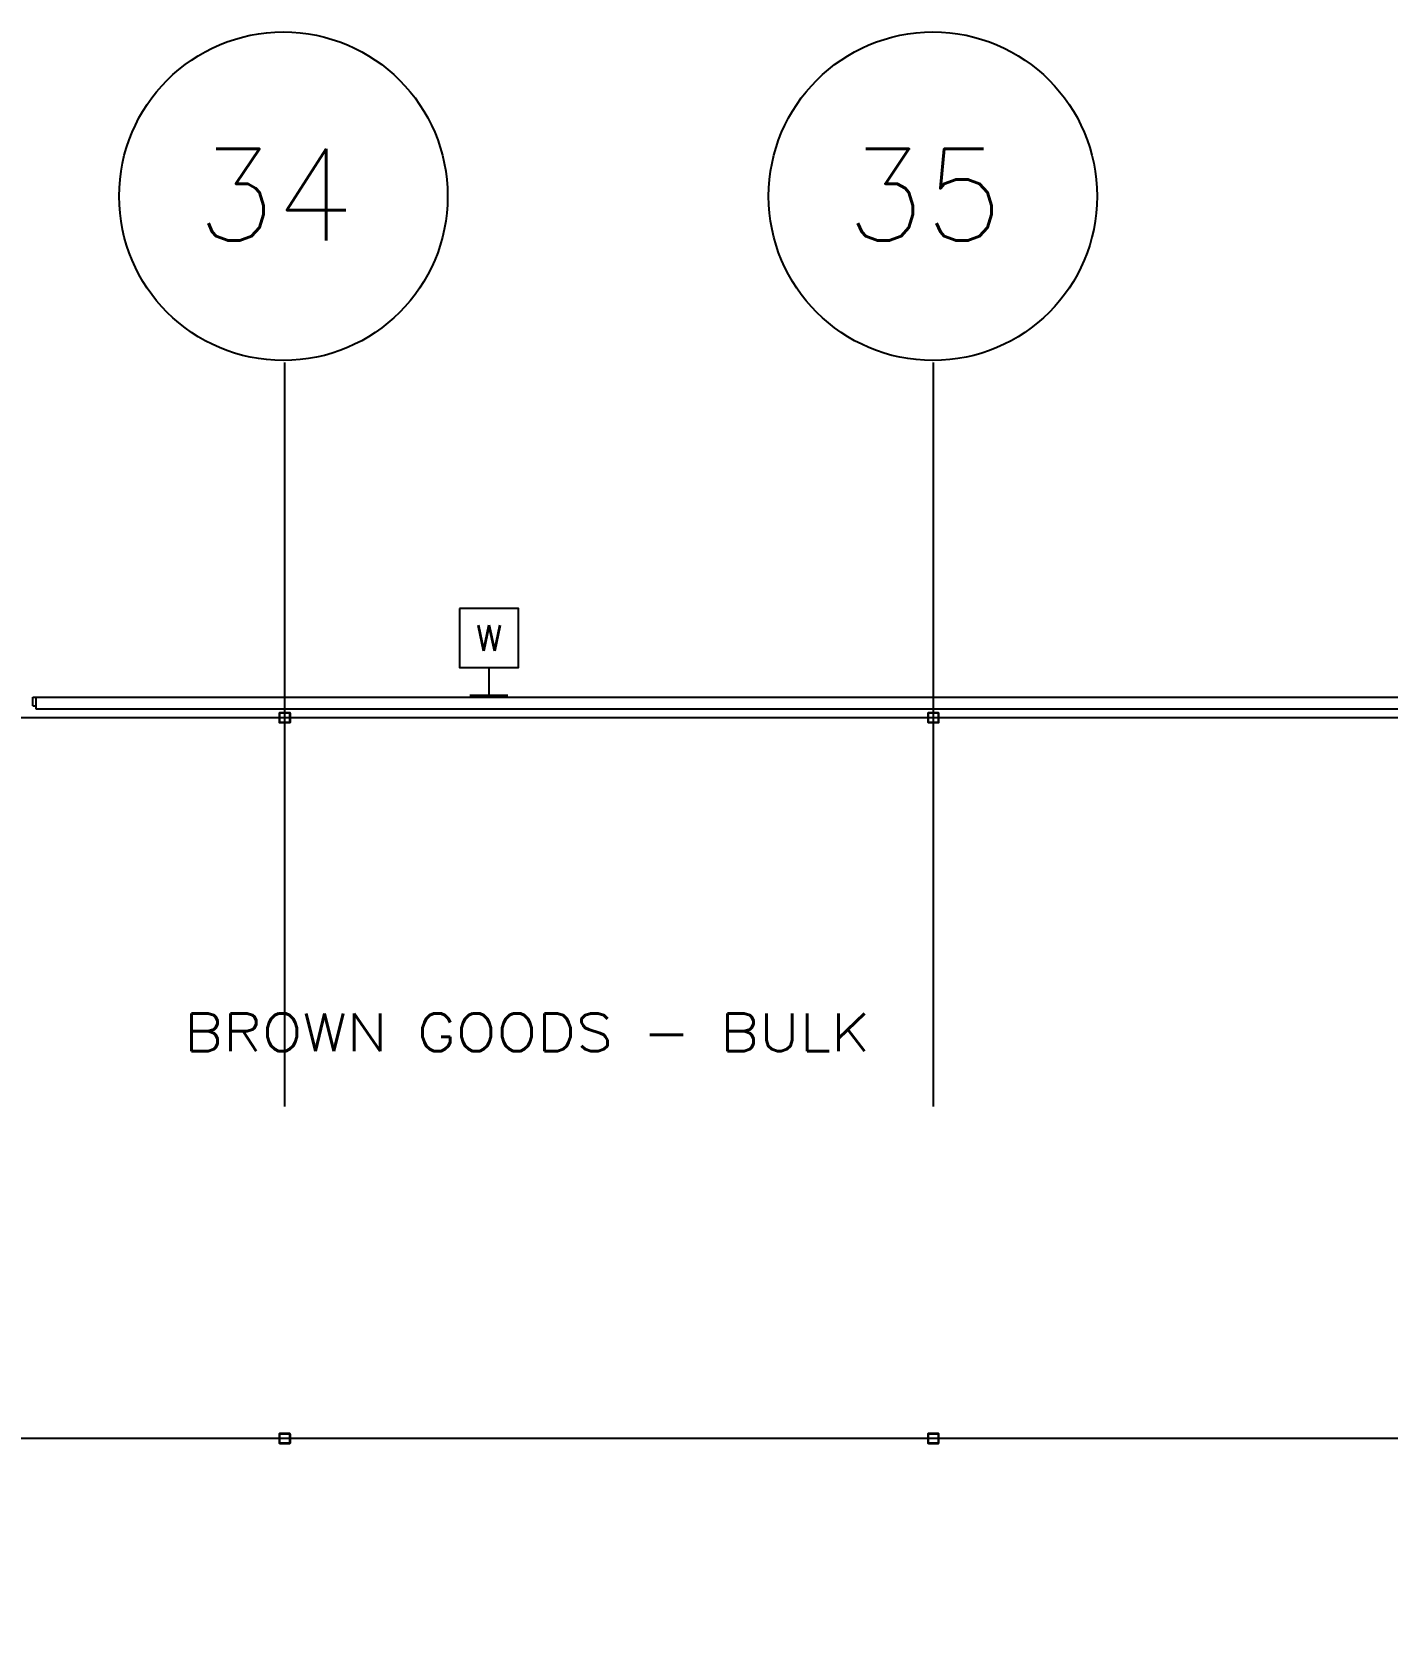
# Model space of a CAD drawing. Header units: millimetres. Extents: x 626570 to 643256, y 6233 to 11343.
# Drawn here: x 641184 to 642086, y 10278 to 11343 of the extents above; entities that cross this region are included whole.
import ezdxf
from ezdxf.enums import TextEntityAlignment as Align

# ---------------------------------------------------------------- set-up
doc = ezdxf.new("R2010")
doc.units = ezdxf.units.MM
doc.header["$LTSCALE"] = 4000
doc.header["$MEASUREMENT"] = 0
doc.linetypes.add('DASHDOT', pattern=[1, 0.5, -0.25, 0, -0.25])
doc.layers.get('0').update_dxf_attribs({"linetype": 'CONTINUOUS'})
for name, color, linetype in [('2012-201_DOOR', 4, 'CONTINUOUS'), ('2012-201_WALL-FLEXWALL', 7, 'CONTINUOUS'), ('LTG', 6, 'CONTINUOUS'), ('MASTERFOUNDATION_1', 4, 'DASHDOT'), ('MASTERFOUNDATION_2', 7, 'CONTINUOUS'), ('MASTERFOUNDATION_25', 7, 'CONTINUOUS'), ('TEXT-RED', 4, 'CONTINUOUS')]:
    doc.layers.add(name, color=color, linetype=linetype)
doc.styles.add('F0', font='romans.shx', dxfattribs={"height": 0.2})
doc.styles.add('ROMANS', font='ROMANS')
doc.styles.get("Standard").update_dxf_attribs({"font": 'simplex.shx'})

# ---------------------------------------------------------------- blocks, each defined once
blk = doc.blocks.new('WUP')
for p, q in [((0, 465), (0, 0)), ((-322, 0), (322, 0))]:
    blk.add_line(p, q)
blk.add_lwpolyline([(-500, 1465), (-500, 465), (500, 465), (500, 1465)], close=True)
blk.add_text('W', height=430).set_placement((0, 965), align=Align.MIDDLE)

msp = doc.modelspace()

# ---------------------------------------------------------------- linework, layer by layer
at = {"layer": '2012-201_DOOR', "linetype": 'Continuous'}
for p, q in [((641184.1, 10894.5), (641184.1, 10900.4)), ((641184.1, 10900.4), (641186.1, 10900.4)), ((641184.1, 10894.5), (641186.1, 10894.5))]:
    msp.add_line(p, q, dxfattribs=at)
at = {"layer": '2012-201_WALL-FLEXWALL', "linetype": 'Continuous'}
for p, q in [((641186.1, 10900.4), (642386.5, 10900.4)), ((641186.1, 10900.4), (641186.1, 10892.5)), ((641186.1, 10892.5), (642383.3, 10892.5))]:
    msp.add_line(p, q, dxfattribs=at)
at = {"layer": 'MASTERFOUNDATION_1', "linetype": 'DASHDOT'}
for p, q in [((641352, 6627.5), (641352, 11123.2)), ((641784, 6627.5), (641784, 11123.2)), ((643023.9, 10886.6), (626796.6, 10886.6)), ((643023.9, 10406.6), (626796.6, 10406.6))]:
    msp.add_line(p, q, dxfattribs=at)
at = {"layer": 'MASTERFOUNDATION_2', "linetype": 'Continuous'}
for centre in [(641351.1, 11233.9), (641783.7, 11233.9)]:
    msp.add_circle(centre, 109.4, dxfattribs=at)
at = {"layer": 'MASTERFOUNDATION_25', "linetype": 'Continuous', "flags": 128}
for points in [[(641349.1, 10890.1), (641354.9, 10890.1), (641354.9, 10890.1), (641354.9, 10890.1), (641355, 10890.1), (641355, 10890.1), (641355, 10890.1), (641355, 10890.1), (641355, 10890.1), (641355.1, 10890.1), (641355.1, 10890.1), (641355.1, 10890.1), (641355.1, 10890.1), (641355.1, 10890.1), (641355.2, 10890), (641355.2, 10890), (641355.2, 10890), (641355.2, 10890), (641355.2, 10890), (641355.3, 10890), (641355.3, 10890), (641355.3, 10890), (641355.3, 10889.9), (641355.3, 10889.9), (641355.3, 10889.9), (641355.4, 10889.9), (641355.4, 10889.9), (641355.4, 10889.9), (641355.4, 10889.9), (641355.4, 10889.8), (641355.4, 10889.8), (641355.4, 10889.8), (641355.4, 10889.8), (641355.4, 10889.8), (641355.5, 10889.7), (641355.5, 10889.7), (641355.5, 10889.7), (641355.5, 10889.7), (641355.5, 10889.7), (641355.5, 10889.6), (641355.5, 10889.6), (641355.5, 10889.6), (641355.5, 10889.6), (641355.5, 10889.6), (641355.5, 10889.5), (641355.5, 10889.5), (641355.5, 10889.5), (641355.5, 10883.7), (641355.5, 10883.7), (641355.5, 10883.7), (641355.5, 10883.7), (641355.5, 10883.6), (641355.5, 10883.6), (641355.5, 10883.6), (641355.5, 10883.6), (641355.5, 10883.6), (641355.5, 10883.5), (641355.5, 10883.5), (641355.5, 10883.5), (641355.5, 10883.5), (641355.4, 10883.5), (641355.4, 10883.4), (641355.4, 10883.4), (641355.4, 10883.4), (641355.4, 10883.4), (641355.4, 10883.4), (641355.4, 10883.3), (641355.4, 10883.3), (641355.4, 10883.3), (641355.3, 10883.3), (641355.3, 10883.3), (641355.3, 10883.3), (641355.3, 10883.3), (641355.3, 10883.2), (641355.3, 10883.2), (641355.2, 10883.2), (641355.2, 10883.2), (641355.2, 10883.2), (641355.2, 10883.2), (641355.2, 10883.2), (641355.1, 10883.2), (641355.1, 10883.2), (641355.1, 10883.1), (641355.1, 10883.1), (641355.1, 10883.1), (641355, 10883.1), (641355, 10883.1), (641355, 10883.1), (641355, 10883.1), (641355, 10883.1), (641354.9, 10883.1), (641354.9, 10883.1), (641354.9, 10883.1), (641349.1, 10883.1), (641349.1, 10883.1), (641349.1, 10883.1), (641349.1, 10883.1), (641349, 10883.1), (641349, 10883.1), (641349, 10883.1), (641349, 10883.1), (641349, 10883.1), (641348.9, 10883.1), (641348.9, 10883.1), (641348.9, 10883.2), (641348.9, 10883.2), (641348.9, 10883.2), (641348.8, 10883.2), (641348.8, 10883.2), (641348.8, 10883.2), (641348.8, 10883.2), (641348.8, 10883.2), (641348.8, 10883.2), (641348.7, 10883.3), (641348.7, 10883.3), (641348.7, 10883.3), (641348.7, 10883.3), (641348.7, 10883.3), (641348.7, 10883.3), (641348.6, 10883.3), (641348.6, 10883.4), (641348.6, 10883.4), (641348.6, 10883.4), (641348.6, 10883.4), (641348.6, 10883.4), (641348.6, 10883.5), (641348.6, 10883.5), (641348.6, 10883.5), (641348.6, 10883.5), (641348.5, 10883.5), (641348.5, 10883.6), (641348.5, 10883.6), (641348.5, 10883.6), (641348.5, 10883.6), (641348.5, 10883.6), (641348.5, 10883.7), (641348.5, 10883.7), (641348.5, 10883.7), (641348.5, 10883.7), (641348.5, 10889.5), (641348.5, 10889.5), (641348.5, 10889.5), (641348.5, 10889.6), (641348.5, 10889.6), (641348.5, 10889.6), (641348.5, 10889.6), (641348.5, 10889.6), (641348.5, 10889.7), (641348.5, 10889.7), (641348.6, 10889.7), (641348.6, 10889.7), (641348.6, 10889.7), (641348.6, 10889.8), (641348.6, 10889.8), (641348.6, 10889.8), (641348.6, 10889.8), (641348.6, 10889.8), (641348.6, 10889.9), (641348.6, 10889.9), (641348.7, 10889.9), (641348.7, 10889.9), (641348.7, 10889.9), (641348.7, 10889.9), (641348.7, 10889.9), (641348.7, 10890), (641348.8, 10890), (641348.8, 10890), (641348.8, 10890), (641348.8, 10890), (641348.8, 10890), (641348.8, 10890), (641348.9, 10890), (641348.9, 10890.1), (641348.9, 10890.1), (641348.9, 10890.1), (641348.9, 10890.1), (641349, 10890.1), (641349, 10890.1), (641349, 10890.1), (641349, 10890.1), (641349, 10890.1), (641349.1, 10890.1), (641349.1, 10890.1), (641349.1, 10890.1), (641349.1, 10890.1)], [(641349.1, 10889.8), (641354.9, 10889.8), (641354.9, 10889.8), (641354.9, 10889.8), (641354.9, 10889.8), (641354.9, 10889.8), (641354.9, 10889.8), (641355, 10889.8), (641355, 10889.8), (641355, 10889.8), (641355, 10889.8), (641355, 10889.8), (641355, 10889.8), (641355, 10889.8), (641355, 10889.8), (641355, 10889.8), (641355, 10889.8), (641355.1, 10889.7), (641355.1, 10889.7), (641355.1, 10889.7), (641355.1, 10889.7), (641355.1, 10889.7), (641355.1, 10889.7), (641355.1, 10889.7), (641355.1, 10889.7), (641355.1, 10889.7), (641355.1, 10889.7), (641355.1, 10889.7), (641355.1, 10889.7), (641355.1, 10889.7), (641355.2, 10889.7), (641355.2, 10889.6), (641355.2, 10889.6), (641355.2, 10889.6), (641355.2, 10889.6), (641355.2, 10889.6), (641355.2, 10889.6), (641355.2, 10889.6), (641355.2, 10889.6), (641355.2, 10889.6), (641355.2, 10889.6), (641355.2, 10889.5), (641355.2, 10889.5), (641355.2, 10889.5), (641355.2, 10889.5), (641355.2, 10889.5), (641355.2, 10889.5), (641355.2, 10883.7), (641355.2, 10883.7), (641355.2, 10883.7), (641355.2, 10883.7), (641355.2, 10883.7), (641355.2, 10883.7), (641355.2, 10883.7), (641355.2, 10883.7), (641355.2, 10883.6), (641355.2, 10883.6), (641355.2, 10883.6), (641355.2, 10883.6), (641355.2, 10883.6), (641355.2, 10883.6), (641355.2, 10883.6), (641355.2, 10883.6), (641355.2, 10883.6), (641355.1, 10883.6), (641355.1, 10883.5), (641355.1, 10883.5), (641355.1, 10883.5), (641355.1, 10883.5), (641355.1, 10883.5), (641355.1, 10883.5), (641355.1, 10883.5), (641355.1, 10883.5), (641355.1, 10883.5), (641355.1, 10883.5), (641355.1, 10883.5), (641355.1, 10883.5), (641355, 10883.5), (641355, 10883.5), (641355, 10883.5), (641355, 10883.4), (641355, 10883.4), (641355, 10883.4), (641355, 10883.4), (641355, 10883.4), (641355, 10883.4), (641355, 10883.4), (641354.9, 10883.4), (641354.9, 10883.4), (641354.9, 10883.4), (641354.9, 10883.4), (641354.9, 10883.4), (641354.9, 10883.4), (641349.1, 10883.4), (641349.1, 10883.4), (641349.1, 10883.4), (641349.1, 10883.4), (641349.1, 10883.4), (641349.1, 10883.4), (641349.1, 10883.4), (641349.1, 10883.4), (641349, 10883.4), (641349, 10883.4), (641349, 10883.4), (641349, 10883.4), (641349, 10883.4), (641349, 10883.5), (641349, 10883.5), (641349, 10883.5), (641349, 10883.5), (641349, 10883.5), (641349, 10883.5), (641348.9, 10883.5), (641348.9, 10883.5), (641348.9, 10883.5), (641348.9, 10883.5), (641348.9, 10883.5), (641348.9, 10883.5), (641348.9, 10883.5), (641348.9, 10883.5), (641348.9, 10883.5), (641348.9, 10883.6), (641348.9, 10883.6), (641348.9, 10883.6), (641348.9, 10883.6), (641348.9, 10883.6), (641348.9, 10883.6), (641348.8, 10883.6), (641348.8, 10883.6), (641348.8, 10883.6), (641348.8, 10883.6), (641348.8, 10883.7), (641348.8, 10883.7), (641348.8, 10883.7), (641348.8, 10883.7), (641348.8, 10883.7), (641348.8, 10883.7), (641348.8, 10883.7), (641348.8, 10883.7), (641348.8, 10889.5), (641348.8, 10889.5), (641348.8, 10889.5), (641348.8, 10889.5), (641348.8, 10889.5), (641348.8, 10889.5), (641348.8, 10889.6), (641348.8, 10889.6), (641348.8, 10889.6), (641348.8, 10889.6), (641348.8, 10889.6), (641348.8, 10889.6), (641348.9, 10889.6), (641348.9, 10889.6), (641348.9, 10889.6), (641348.9, 10889.6), (641348.9, 10889.7), (641348.9, 10889.7), (641348.9, 10889.7), (641348.9, 10889.7), (641348.9, 10889.7), (641348.9, 10889.7), (641348.9, 10889.7), (641348.9, 10889.7), (641348.9, 10889.7), (641348.9, 10889.7), (641348.9, 10889.7), (641349, 10889.7), (641349, 10889.7), (641349, 10889.7), (641349, 10889.8), (641349, 10889.8), (641349, 10889.8), (641349, 10889.8), (641349, 10889.8), (641349, 10889.8), (641349, 10889.8), (641349, 10889.8), (641349.1, 10889.8), (641349.1, 10889.8), (641349.1, 10889.8), (641349.1, 10889.8), (641349.1, 10889.8), (641349.1, 10889.8), (641349.1, 10889.8), (641349.1, 10889.8)], [(641781.1, 10890.1), (641786.9, 10890.1), (641786.9, 10890.1), (641786.9, 10890.1), (641787, 10890.1), (641787, 10890.1), (641787, 10890.1), (641787, 10890.1), (641787, 10890.1), (641787.1, 10890.1), (641787.1, 10890.1), (641787.1, 10890.1), (641787.1, 10890.1), (641787.2, 10890.1), (641787.2, 10890), (641787.2, 10890), (641787.2, 10890), (641787.2, 10890), (641787.2, 10890), (641787.3, 10890), (641787.3, 10890), (641787.3, 10890), (641787.3, 10889.9), (641787.3, 10889.9), (641787.3, 10889.9), (641787.4, 10889.9), (641787.4, 10889.9), (641787.4, 10889.9), (641787.4, 10889.9), (641787.4, 10889.8), (641787.4, 10889.8), (641787.4, 10889.8), (641787.4, 10889.8), (641787.5, 10889.8), (641787.5, 10889.7), (641787.5, 10889.7), (641787.5, 10889.7), (641787.5, 10889.7), (641787.5, 10889.7), (641787.5, 10889.6), (641787.5, 10889.6), (641787.5, 10889.6), (641787.5, 10889.6), (641787.5, 10889.6), (641787.5, 10889.5), (641787.5, 10889.5), (641787.5, 10889.5), (641787.5, 10883.7), (641787.5, 10883.7), (641787.5, 10883.7), (641787.5, 10883.7), (641787.5, 10883.6), (641787.5, 10883.6), (641787.5, 10883.6), (641787.5, 10883.6), (641787.5, 10883.6), (641787.5, 10883.5), (641787.5, 10883.5), (641787.5, 10883.5), (641787.5, 10883.5), (641787.5, 10883.5), (641787.4, 10883.4), (641787.4, 10883.4), (641787.4, 10883.4), (641787.4, 10883.4), (641787.4, 10883.4), (641787.4, 10883.3), (641787.4, 10883.3), (641787.4, 10883.3), (641787.3, 10883.3), (641787.3, 10883.3), (641787.3, 10883.3), (641787.3, 10883.3), (641787.3, 10883.2), (641787.3, 10883.2), (641787.2, 10883.2), (641787.2, 10883.2), (641787.2, 10883.2), (641787.2, 10883.2), (641787.2, 10883.2), (641787.2, 10883.2), (641787.1, 10883.2), (641787.1, 10883.1), (641787.1, 10883.1), (641787.1, 10883.1), (641787, 10883.1), (641787, 10883.1), (641787, 10883.1), (641787, 10883.1), (641787, 10883.1), (641786.9, 10883.1), (641786.9, 10883.1), (641786.9, 10883.1), (641781.1, 10883.1), (641781.1, 10883.1), (641781.1, 10883.1), (641781.1, 10883.1), (641781.1, 10883.1), (641781, 10883.1), (641781, 10883.1), (641781, 10883.1), (641781, 10883.1), (641781, 10883.1), (641780.9, 10883.1), (641780.9, 10883.2), (641780.9, 10883.2), (641780.9, 10883.2), (641780.9, 10883.2), (641780.8, 10883.2), (641780.8, 10883.2), (641780.8, 10883.2), (641780.8, 10883.2), (641780.8, 10883.2), (641780.7, 10883.3), (641780.7, 10883.3), (641780.7, 10883.3), (641780.7, 10883.3), (641780.7, 10883.3), (641780.7, 10883.3), (641780.7, 10883.3), (641780.6, 10883.4), (641780.6, 10883.4), (641780.6, 10883.4), (641780.6, 10883.4), (641780.6, 10883.4), (641780.6, 10883.5), (641780.6, 10883.5), (641780.6, 10883.5), (641780.6, 10883.5), (641780.5, 10883.5), (641780.5, 10883.6), (641780.5, 10883.6), (641780.5, 10883.6), (641780.5, 10883.6), (641780.5, 10883.6), (641780.5, 10883.7), (641780.5, 10883.7), (641780.5, 10883.7), (641780.5, 10883.7), (641780.5, 10889.5), (641780.5, 10889.5), (641780.5, 10889.5), (641780.5, 10889.6), (641780.5, 10889.6), (641780.5, 10889.6), (641780.5, 10889.6), (641780.5, 10889.6), (641780.5, 10889.7), (641780.5, 10889.7), (641780.6, 10889.7), (641780.6, 10889.7), (641780.6, 10889.7), (641780.6, 10889.8), (641780.6, 10889.8), (641780.6, 10889.8), (641780.6, 10889.8), (641780.6, 10889.8), (641780.6, 10889.9), (641780.7, 10889.9), (641780.7, 10889.9), (641780.7, 10889.9), (641780.7, 10889.9), (641780.7, 10889.9), (641780.7, 10889.9), (641780.7, 10890), (641780.8, 10890), (641780.8, 10890), (641780.8, 10890), (641780.8, 10890), (641780.8, 10890), (641780.9, 10890), (641780.9, 10890), (641780.9, 10890.1), (641780.9, 10890.1), (641780.9, 10890.1), (641781, 10890.1), (641781, 10890.1), (641781, 10890.1), (641781, 10890.1), (641781, 10890.1), (641781.1, 10890.1), (641781.1, 10890.1), (641781.1, 10890.1), (641781.1, 10890.1), (641781.1, 10890.1)], [(641781.1, 10889.8), (641786.9, 10889.8), (641786.9, 10889.8), (641786.9, 10889.8), (641786.9, 10889.8), (641786.9, 10889.8), (641787, 10889.8), (641787, 10889.8), (641787, 10889.8), (641787, 10889.8), (641787, 10889.8), (641787, 10889.8), (641787, 10889.8), (641787, 10889.8), (641787, 10889.8), (641787, 10889.8), (641787.1, 10889.8), (641787.1, 10889.7), (641787.1, 10889.7), (641787.1, 10889.7), (641787.1, 10889.7), (641787.1, 10889.7), (641787.1, 10889.7), (641787.1, 10889.7), (641787.1, 10889.7), (641787.1, 10889.7), (641787.1, 10889.7), (641787.1, 10889.7), (641787.1, 10889.7), (641787.2, 10889.7), (641787.2, 10889.7), (641787.2, 10889.6), (641787.2, 10889.6), (641787.2, 10889.6), (641787.2, 10889.6), (641787.2, 10889.6), (641787.2, 10889.6), (641787.2, 10889.6), (641787.2, 10889.6), (641787.2, 10889.6), (641787.2, 10889.6), (641787.2, 10889.5), (641787.2, 10889.5), (641787.2, 10889.5), (641787.2, 10889.5), (641787.2, 10889.5), (641787.2, 10889.5), (641787.2, 10883.7), (641787.2, 10883.7), (641787.2, 10883.7), (641787.2, 10883.7), (641787.2, 10883.7), (641787.2, 10883.7), (641787.2, 10883.7), (641787.2, 10883.7), (641787.2, 10883.6), (641787.2, 10883.6), (641787.2, 10883.6), (641787.2, 10883.6), (641787.2, 10883.6), (641787.2, 10883.6), (641787.2, 10883.6), (641787.2, 10883.6), (641787.2, 10883.6), (641787.2, 10883.6), (641787.1, 10883.5), (641787.1, 10883.5), (641787.1, 10883.5), (641787.1, 10883.5), (641787.1, 10883.5), (641787.1, 10883.5), (641787.1, 10883.5), (641787.1, 10883.5), (641787.1, 10883.5), (641787.1, 10883.5), (641787.1, 10883.5), (641787.1, 10883.5), (641787.1, 10883.5), (641787, 10883.5), (641787, 10883.5), (641787, 10883.4), (641787, 10883.4), (641787, 10883.4), (641787, 10883.4), (641787, 10883.4), (641787, 10883.4), (641787, 10883.4), (641787, 10883.4), (641786.9, 10883.4), (641786.9, 10883.4), (641786.9, 10883.4), (641786.9, 10883.4), (641786.9, 10883.4), (641781.1, 10883.4), (641781.1, 10883.4), (641781.1, 10883.4), (641781.1, 10883.4), (641781.1, 10883.4), (641781.1, 10883.4), (641781.1, 10883.4), (641781.1, 10883.4), (641781.1, 10883.4), (641781, 10883.4), (641781, 10883.4), (641781, 10883.4), (641781, 10883.4), (641781, 10883.5), (641781, 10883.5), (641781, 10883.5), (641781, 10883.5), (641781, 10883.5), (641781, 10883.5), (641781, 10883.5), (641780.9, 10883.5), (641780.9, 10883.5), (641780.9, 10883.5), (641780.9, 10883.5), (641780.9, 10883.5), (641780.9, 10883.5), (641780.9, 10883.5), (641780.9, 10883.5), (641780.9, 10883.6), (641780.9, 10883.6), (641780.9, 10883.6), (641780.9, 10883.6), (641780.9, 10883.6), (641780.9, 10883.6), (641780.9, 10883.6), (641780.9, 10883.6), (641780.8, 10883.6), (641780.8, 10883.6), (641780.8, 10883.7), (641780.8, 10883.7), (641780.8, 10883.7), (641780.8, 10883.7), (641780.8, 10883.7), (641780.8, 10883.7), (641780.8, 10883.7), (641780.8, 10883.7), (641780.8, 10889.5), (641780.8, 10889.5), (641780.8, 10889.5), (641780.8, 10889.5), (641780.8, 10889.5), (641780.8, 10889.5), (641780.8, 10889.6), (641780.8, 10889.6), (641780.8, 10889.6), (641780.8, 10889.6), (641780.9, 10889.6), (641780.9, 10889.6), (641780.9, 10889.6), (641780.9, 10889.6), (641780.9, 10889.6), (641780.9, 10889.6), (641780.9, 10889.7), (641780.9, 10889.7), (641780.9, 10889.7), (641780.9, 10889.7), (641780.9, 10889.7), (641780.9, 10889.7), (641780.9, 10889.7), (641780.9, 10889.7), (641780.9, 10889.7), (641780.9, 10889.7), (641781, 10889.7), (641781, 10889.7), (641781, 10889.7), (641781, 10889.7), (641781, 10889.8), (641781, 10889.8), (641781, 10889.8), (641781, 10889.8), (641781, 10889.8), (641781, 10889.8), (641781, 10889.8), (641781.1, 10889.8), (641781.1, 10889.8), (641781.1, 10889.8), (641781.1, 10889.8), (641781.1, 10889.8), (641781.1, 10889.8), (641781.1, 10889.8), (641781.1, 10889.8), (641781.1, 10889.8)], [(641349.1, 10410.1), (641354.8, 10410.1), (641354.9, 10410.1), (641354.9, 10410.1), (641354.9, 10410.1), (641354.9, 10410.1), (641355, 10410.1), (641355, 10410.1), (641355, 10410.1), (641355, 10410.1), (641355, 10410.1), (641355.1, 10410.1), (641355.1, 10410.1), (641355.1, 10410.1), (641355.1, 10410), (641355.1, 10410), (641355.2, 10410), (641355.2, 10410), (641355.2, 10410), (641355.2, 10410), (641355.2, 10410), (641355.2, 10410), (641355.3, 10409.9), (641355.3, 10409.9), (641355.3, 10409.9), (641355.3, 10409.9), (641355.3, 10409.9), (641355.3, 10409.9), (641355.4, 10409.9), (641355.4, 10409.8), (641355.4, 10409.8), (641355.4, 10409.8), (641355.4, 10409.8), (641355.4, 10409.8), (641355.4, 10409.7), (641355.4, 10409.7), (641355.4, 10409.7), (641355.4, 10409.7), (641355.4, 10409.7), (641355.5, 10409.6), (641355.5, 10409.6), (641355.5, 10409.6), (641355.5, 10409.6), (641355.5, 10409.6), (641355.5, 10409.5), (641355.5, 10409.5), (641355.5, 10409.5), (641355.5, 10403.7), (641355.5, 10403.7), (641355.5, 10403.7), (641355.5, 10403.7), (641355.5, 10403.6), (641355.5, 10403.6), (641355.5, 10403.6), (641355.5, 10403.6), (641355.4, 10403.6), (641355.4, 10403.5), (641355.4, 10403.5), (641355.4, 10403.5), (641355.4, 10403.5), (641355.4, 10403.5), (641355.4, 10403.4), (641355.4, 10403.4), (641355.4, 10403.4), (641355.4, 10403.4), (641355.4, 10403.4), (641355.3, 10403.3), (641355.3, 10403.3), (641355.3, 10403.3), (641355.3, 10403.3), (641355.3, 10403.3), (641355.3, 10403.3), (641355.2, 10403.3), (641355.2, 10403.2), (641355.2, 10403.2), (641355.2, 10403.2), (641355.2, 10403.2), (641355.2, 10403.2), (641355.1, 10403.2), (641355.1, 10403.2), (641355.1, 10403.2), (641355.1, 10403.2), (641355.1, 10403.1), (641355, 10403.1), (641355, 10403.1), (641355, 10403.1), (641355, 10403.1), (641355, 10403.1), (641354.9, 10403.1), (641354.9, 10403.1), (641354.9, 10403.1), (641354.9, 10403.1), (641354.8, 10403.1), (641349.1, 10403.1), (641349.1, 10403.1), (641349, 10403.1), (641349, 10403.1), (641349, 10403.1), (641349, 10403.1), (641349, 10403.1), (641348.9, 10403.1), (641348.9, 10403.1), (641348.9, 10403.1), (641348.9, 10403.1), (641348.9, 10403.2), (641348.8, 10403.2), (641348.8, 10403.2), (641348.8, 10403.2), (641348.8, 10403.2), (641348.8, 10403.2), (641348.7, 10403.2), (641348.7, 10403.2), (641348.7, 10403.2), (641348.7, 10403.3), (641348.7, 10403.3), (641348.7, 10403.3), (641348.6, 10403.3), (641348.6, 10403.3), (641348.6, 10403.3), (641348.6, 10403.3), (641348.6, 10403.4), (641348.6, 10403.4), (641348.6, 10403.4), (641348.6, 10403.4), (641348.5, 10403.4), (641348.5, 10403.5), (641348.5, 10403.5), (641348.5, 10403.5), (641348.5, 10403.5), (641348.5, 10403.5), (641348.5, 10403.6), (641348.5, 10403.6), (641348.5, 10403.6), (641348.5, 10403.6), (641348.5, 10403.6), (641348.5, 10403.7), (641348.5, 10403.7), (641348.5, 10403.7), (641348.5, 10403.7), (641348.5, 10409.5), (641348.5, 10409.5), (641348.5, 10409.5), (641348.5, 10409.6), (641348.5, 10409.6), (641348.5, 10409.6), (641348.5, 10409.6), (641348.5, 10409.6), (641348.5, 10409.7), (641348.5, 10409.7), (641348.5, 10409.7), (641348.5, 10409.7), (641348.5, 10409.7), (641348.5, 10409.8), (641348.5, 10409.8), (641348.6, 10409.8), (641348.6, 10409.8), (641348.6, 10409.8), (641348.6, 10409.9), (641348.6, 10409.9), (641348.6, 10409.9), (641348.6, 10409.9), (641348.6, 10409.9), (641348.7, 10409.9), (641348.7, 10409.9), (641348.7, 10410), (641348.7, 10410), (641348.7, 10410), (641348.7, 10410), (641348.8, 10410), (641348.8, 10410), (641348.8, 10410), (641348.8, 10410), (641348.8, 10410.1), (641348.9, 10410.1), (641348.9, 10410.1), (641348.9, 10410.1), (641348.9, 10410.1), (641348.9, 10410.1), (641349, 10410.1), (641349, 10410.1), (641349, 10410.1), (641349, 10410.1), (641349, 10410.1), (641349.1, 10410.1), (641349.1, 10410.1)], [(641349.1, 10409.8), (641354.8, 10409.8), (641354.9, 10409.8), (641354.9, 10409.8), (641354.9, 10409.8), (641354.9, 10409.8), (641354.9, 10409.8), (641354.9, 10409.8), (641354.9, 10409.8), (641354.9, 10409.8), (641354.9, 10409.8), (641355, 10409.8), (641355, 10409.8), (641355, 10409.8), (641355, 10409.8), (641355, 10409.8), (641355, 10409.8), (641355, 10409.7), (641355, 10409.7), (641355, 10409.7), (641355, 10409.7), (641355, 10409.7), (641355.1, 10409.7), (641355.1, 10409.7), (641355.1, 10409.7), (641355.1, 10409.7), (641355.1, 10409.7), (641355.1, 10409.7), (641355.1, 10409.7), (641355.1, 10409.7), (641355.1, 10409.7), (641355.1, 10409.6), (641355.1, 10409.6), (641355.1, 10409.6), (641355.1, 10409.6), (641355.1, 10409.6), (641355.1, 10409.6), (641355.1, 10409.6), (641355.1, 10409.6), (641355.1, 10409.6), (641355.1, 10409.6), (641355.2, 10409.5), (641355.2, 10409.5), (641355.2, 10409.5), (641355.2, 10409.5), (641355.2, 10409.5), (641355.2, 10409.5), (641355.2, 10403.7), (641355.2, 10403.7), (641355.2, 10403.7), (641355.2, 10403.7), (641355.2, 10403.7), (641355.2, 10403.7), (641355.1, 10403.7), (641355.1, 10403.7), (641355.1, 10403.6), (641355.1, 10403.6), (641355.1, 10403.6), (641355.1, 10403.6), (641355.1, 10403.6), (641355.1, 10403.6), (641355.1, 10403.6), (641355.1, 10403.6), (641355.1, 10403.6), (641355.1, 10403.6), (641355.1, 10403.5), (641355.1, 10403.5), (641355.1, 10403.5), (641355.1, 10403.5), (641355.1, 10403.5), (641355.1, 10403.5), (641355.1, 10403.5), (641355, 10403.5), (641355, 10403.5), (641355, 10403.5), (641355, 10403.5), (641355, 10403.5), (641355, 10403.5), (641355, 10403.5), (641355, 10403.5), (641355, 10403.4), (641355, 10403.4), (641355, 10403.4), (641354.9, 10403.4), (641354.9, 10403.4), (641354.9, 10403.4), (641354.9, 10403.4), (641354.9, 10403.4), (641354.9, 10403.4), (641354.9, 10403.4), (641354.9, 10403.4), (641354.9, 10403.4), (641354.8, 10403.4), (641349.1, 10403.4), (641349.1, 10403.4), (641349.1, 10403.4), (641349.1, 10403.4), (641349, 10403.4), (641349, 10403.4), (641349, 10403.4), (641349, 10403.4), (641349, 10403.4), (641349, 10403.4), (641349, 10403.4), (641349, 10403.4), (641349, 10403.4), (641349, 10403.5), (641348.9, 10403.5), (641348.9, 10403.5), (641348.9, 10403.5), (641348.9, 10403.5), (641348.9, 10403.5), (641348.9, 10403.5), (641348.9, 10403.5), (641348.9, 10403.5), (641348.9, 10403.5), (641348.9, 10403.5), (641348.9, 10403.5), (641348.9, 10403.5), (641348.8, 10403.5), (641348.8, 10403.5), (641348.8, 10403.6), (641348.8, 10403.6), (641348.8, 10403.6), (641348.8, 10403.6), (641348.8, 10403.6), (641348.8, 10403.6), (641348.8, 10403.6), (641348.8, 10403.6), (641348.8, 10403.6), (641348.8, 10403.6), (641348.8, 10403.7), (641348.8, 10403.7), (641348.8, 10403.7), (641348.8, 10403.7), (641348.8, 10403.7), (641348.8, 10403.7), (641348.8, 10403.7), (641348.8, 10403.7), (641348.8, 10409.5), (641348.8, 10409.5), (641348.8, 10409.5), (641348.8, 10409.5), (641348.8, 10409.5), (641348.8, 10409.5), (641348.8, 10409.6), (641348.8, 10409.6), (641348.8, 10409.6), (641348.8, 10409.6), (641348.8, 10409.6), (641348.8, 10409.6), (641348.8, 10409.6), (641348.8, 10409.6), (641348.8, 10409.6), (641348.8, 10409.6), (641348.8, 10409.7), (641348.8, 10409.7), (641348.8, 10409.7), (641348.8, 10409.7), (641348.9, 10409.7), (641348.9, 10409.7), (641348.9, 10409.7), (641348.9, 10409.7), (641348.9, 10409.7), (641348.9, 10409.7), (641348.9, 10409.7), (641348.9, 10409.7), (641348.9, 10409.7), (641348.9, 10409.7), (641348.9, 10409.8), (641348.9, 10409.8), (641349, 10409.8), (641349, 10409.8), (641349, 10409.8), (641349, 10409.8), (641349, 10409.8), (641349, 10409.8), (641349, 10409.8), (641349, 10409.8), (641349, 10409.8), (641349, 10409.8), (641349.1, 10409.8), (641349.1, 10409.8), (641349.1, 10409.8), (641349.1, 10409.8)], [(641781.1, 10410.1), (641786.9, 10410.1), (641786.9, 10410.1), (641786.9, 10410.1), (641786.9, 10410.1), (641786.9, 10410.1), (641787, 10410.1), (641787, 10410.1), (641787, 10410.1), (641787, 10410.1), (641787, 10410.1), (641787.1, 10410.1), (641787.1, 10410.1), (641787.1, 10410.1), (641787.1, 10410), (641787.1, 10410), (641787.2, 10410), (641787.2, 10410), (641787.2, 10410), (641787.2, 10410), (641787.2, 10410), (641787.3, 10410), (641787.3, 10409.9), (641787.3, 10409.9), (641787.3, 10409.9), (641787.3, 10409.9), (641787.3, 10409.9), (641787.3, 10409.9), (641787.4, 10409.9), (641787.4, 10409.8), (641787.4, 10409.8), (641787.4, 10409.8), (641787.4, 10409.8), (641787.4, 10409.8), (641787.4, 10409.7), (641787.4, 10409.7), (641787.4, 10409.7), (641787.4, 10409.7), (641787.5, 10409.7), (641787.5, 10409.6), (641787.5, 10409.6), (641787.5, 10409.6), (641787.5, 10409.6), (641787.5, 10409.6), (641787.5, 10409.5), (641787.5, 10409.5), (641787.5, 10409.5), (641787.5, 10403.7), (641787.5, 10403.7), (641787.5, 10403.7), (641787.5, 10403.7), (641787.5, 10403.6), (641787.5, 10403.6), (641787.5, 10403.6), (641787.5, 10403.6), (641787.5, 10403.6), (641787.4, 10403.5), (641787.4, 10403.5), (641787.4, 10403.5), (641787.4, 10403.5), (641787.4, 10403.5), (641787.4, 10403.4), (641787.4, 10403.4), (641787.4, 10403.4), (641787.4, 10403.4), (641787.4, 10403.4), (641787.3, 10403.3), (641787.3, 10403.3), (641787.3, 10403.3), (641787.3, 10403.3), (641787.3, 10403.3), (641787.3, 10403.3), (641787.3, 10403.3), (641787.2, 10403.2), (641787.2, 10403.2), (641787.2, 10403.2), (641787.2, 10403.2), (641787.2, 10403.2), (641787.1, 10403.2), (641787.1, 10403.2), (641787.1, 10403.2), (641787.1, 10403.2), (641787.1, 10403.1), (641787, 10403.1), (641787, 10403.1), (641787, 10403.1), (641787, 10403.1), (641787, 10403.1), (641786.9, 10403.1), (641786.9, 10403.1), (641786.9, 10403.1), (641786.9, 10403.1), (641786.9, 10403.1), (641781.1, 10403.1), (641781.1, 10403.1), (641781.1, 10403.1), (641781, 10403.1), (641781, 10403.1), (641781, 10403.1), (641781, 10403.1), (641780.9, 10403.1), (641780.9, 10403.1), (641780.9, 10403.1), (641780.9, 10403.1), (641780.9, 10403.2), (641780.8, 10403.2), (641780.8, 10403.2), (641780.8, 10403.2), (641780.8, 10403.2), (641780.8, 10403.2), (641780.8, 10403.2), (641780.7, 10403.2), (641780.7, 10403.2), (641780.7, 10403.3), (641780.7, 10403.3), (641780.7, 10403.3), (641780.7, 10403.3), (641780.6, 10403.3), (641780.6, 10403.3), (641780.6, 10403.3), (641780.6, 10403.4), (641780.6, 10403.4), (641780.6, 10403.4), (641780.6, 10403.4), (641780.5, 10403.4), (641780.5, 10403.5), (641780.5, 10403.5), (641780.5, 10403.5), (641780.5, 10403.5), (641780.5, 10403.5), (641780.5, 10403.6), (641780.5, 10403.6), (641780.5, 10403.6), (641780.5, 10403.6), (641780.5, 10403.6), (641780.5, 10403.7), (641780.5, 10403.7), (641780.5, 10403.7), (641780.5, 10403.7), (641780.5, 10409.5), (641780.5, 10409.5), (641780.5, 10409.5), (641780.5, 10409.6), (641780.5, 10409.6), (641780.5, 10409.6), (641780.5, 10409.6), (641780.5, 10409.6), (641780.5, 10409.7), (641780.5, 10409.7), (641780.5, 10409.7), (641780.5, 10409.7), (641780.5, 10409.7), (641780.5, 10409.8), (641780.5, 10409.8), (641780.6, 10409.8), (641780.6, 10409.8), (641780.6, 10409.8), (641780.6, 10409.9), (641780.6, 10409.9), (641780.6, 10409.9), (641780.6, 10409.9), (641780.7, 10409.9), (641780.7, 10409.9), (641780.7, 10409.9), (641780.7, 10410), (641780.7, 10410), (641780.7, 10410), (641780.8, 10410), (641780.8, 10410), (641780.8, 10410), (641780.8, 10410), (641780.8, 10410), (641780.8, 10410.1), (641780.9, 10410.1), (641780.9, 10410.1), (641780.9, 10410.1), (641780.9, 10410.1), (641780.9, 10410.1), (641781, 10410.1), (641781, 10410.1), (641781, 10410.1), (641781, 10410.1), (641781.1, 10410.1), (641781.1, 10410.1), (641781.1, 10410.1)], [(641781.1, 10409.8), (641786.9, 10409.8), (641786.9, 10409.8), (641786.9, 10409.8), (641786.9, 10409.8), (641786.9, 10409.8), (641786.9, 10409.8), (641786.9, 10409.8), (641786.9, 10409.8), (641786.9, 10409.8), (641787, 10409.8), (641787, 10409.8), (641787, 10409.8), (641787, 10409.8), (641787, 10409.8), (641787, 10409.8), (641787, 10409.8), (641787, 10409.7), (641787, 10409.7), (641787, 10409.7), (641787, 10409.7), (641787.1, 10409.7), (641787.1, 10409.7), (641787.1, 10409.7), (641787.1, 10409.7), (641787.1, 10409.7), (641787.1, 10409.7), (641787.1, 10409.7), (641787.1, 10409.7), (641787.1, 10409.7), (641787.1, 10409.7), (641787.1, 10409.6), (641787.1, 10409.6), (641787.1, 10409.6), (641787.1, 10409.6), (641787.1, 10409.6), (641787.1, 10409.6), (641787.1, 10409.6), (641787.2, 10409.6), (641787.2, 10409.6), (641787.2, 10409.6), (641787.2, 10409.5), (641787.2, 10409.5), (641787.2, 10409.5), (641787.2, 10409.5), (641787.2, 10409.5), (641787.2, 10409.5), (641787.2, 10403.7), (641787.2, 10403.7), (641787.2, 10403.7), (641787.2, 10403.7), (641787.2, 10403.7), (641787.2, 10403.7), (641787.2, 10403.7), (641787.2, 10403.7), (641787.2, 10403.6), (641787.1, 10403.6), (641787.1, 10403.6), (641787.1, 10403.6), (641787.1, 10403.6), (641787.1, 10403.6), (641787.1, 10403.6), (641787.1, 10403.6), (641787.1, 10403.6), (641787.1, 10403.6), (641787.1, 10403.5), (641787.1, 10403.5), (641787.1, 10403.5), (641787.1, 10403.5), (641787.1, 10403.5), (641787.1, 10403.5), (641787.1, 10403.5), (641787.1, 10403.5), (641787, 10403.5), (641787, 10403.5), (641787, 10403.5), (641787, 10403.5), (641787, 10403.5), (641787, 10403.5), (641787, 10403.5), (641787, 10403.4), (641787, 10403.4), (641787, 10403.4), (641787, 10403.4), (641786.9, 10403.4), (641786.9, 10403.4), (641786.9, 10403.4), (641786.9, 10403.4), (641786.9, 10403.4), (641786.9, 10403.4), (641786.9, 10403.4), (641786.9, 10403.4), (641786.9, 10403.4), (641781.1, 10403.4), (641781.1, 10403.4), (641781.1, 10403.4), (641781.1, 10403.4), (641781.1, 10403.4), (641781, 10403.4), (641781, 10403.4), (641781, 10403.4), (641781, 10403.4), (641781, 10403.4), (641781, 10403.4), (641781, 10403.4), (641781, 10403.4), (641781, 10403.5), (641781, 10403.5), (641780.9, 10403.5), (641780.9, 10403.5), (641780.9, 10403.5), (641780.9, 10403.5), (641780.9, 10403.5), (641780.9, 10403.5), (641780.9, 10403.5), (641780.9, 10403.5), (641780.9, 10403.5), (641780.9, 10403.5), (641780.9, 10403.5), (641780.9, 10403.5), (641780.8, 10403.5), (641780.8, 10403.6), (641780.8, 10403.6), (641780.8, 10403.6), (641780.8, 10403.6), (641780.8, 10403.6), (641780.8, 10403.6), (641780.8, 10403.6), (641780.8, 10403.6), (641780.8, 10403.6), (641780.8, 10403.6), (641780.8, 10403.7), (641780.8, 10403.7), (641780.8, 10403.7), (641780.8, 10403.7), (641780.8, 10403.7), (641780.8, 10403.7), (641780.8, 10403.7), (641780.8, 10403.7), (641780.8, 10409.5), (641780.8, 10409.5), (641780.8, 10409.5), (641780.8, 10409.5), (641780.8, 10409.5), (641780.8, 10409.5), (641780.8, 10409.6), (641780.8, 10409.6), (641780.8, 10409.6), (641780.8, 10409.6), (641780.8, 10409.6), (641780.8, 10409.6), (641780.8, 10409.6), (641780.8, 10409.6), (641780.8, 10409.6), (641780.8, 10409.6), (641780.8, 10409.7), (641780.8, 10409.7), (641780.8, 10409.7), (641780.9, 10409.7), (641780.9, 10409.7), (641780.9, 10409.7), (641780.9, 10409.7), (641780.9, 10409.7), (641780.9, 10409.7), (641780.9, 10409.7), (641780.9, 10409.7), (641780.9, 10409.7), (641780.9, 10409.7), (641780.9, 10409.7), (641780.9, 10409.8), (641781, 10409.8), (641781, 10409.8), (641781, 10409.8), (641781, 10409.8), (641781, 10409.8), (641781, 10409.8), (641781, 10409.8), (641781, 10409.8), (641781, 10409.8), (641781, 10409.8), (641781.1, 10409.8), (641781.1, 10409.8), (641781.1, 10409.8), (641781.1, 10409.8), (641781.1, 10409.8)]]:
    msp.add_lwpolyline(points, close=True, dxfattribs=at)

# ---------------------------------------------------------------- block references
at = {"layer": 'LTG', "xscale": 0.03937008, "yscale": 0.03937008, "zscale": 0.03937008}
msp.add_blockref('WUP', (641488, 10901.7), dxfattribs=at)

# ---------------------------------------------------------------- texts
at = {"layer": 'MASTERFOUNDATION_2', "linetype": 'Continuous', "style": 'ROMANS'}
for s, p in [('34', (641345.6, 11234.9)), ('35', (641778.2, 11234.9))]:
    msp.add_text(s, height=61.02, dxfattribs=at).set_placement(p, align=Align.MIDDLE_CENTER)
at = {"layer": 'TEXT-RED', "style": 'F0', "width": 1.142874}
msp.add_text('BROWN GOODS - BULK', height=25.134, dxfattribs=at).set_placement((641285, 10664.6))

doc.saveas('drawing.dxf')
